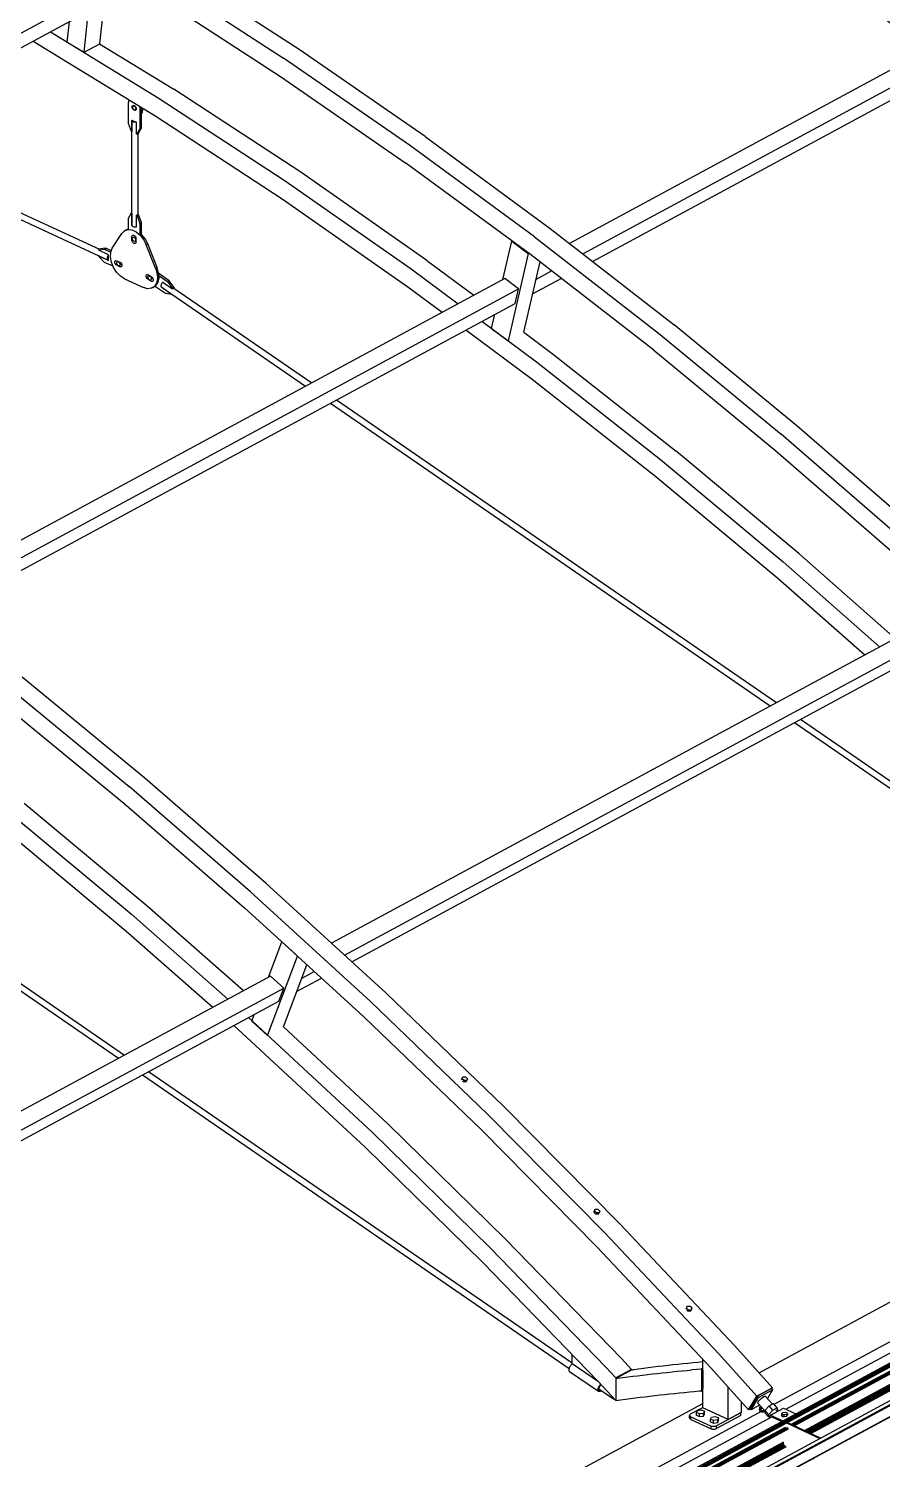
# Model space of a CAD drawing. Header units: millimetres. Extents: x 374 to 117179, y 600 to 17652.
# Drawn here: x 12787 to 15009, y 9114 to 12841 of the extents above; entities that cross this region are included whole.
import ezdxf

# ---------------------------------------------------------------- set-up
doc = ezdxf.new("R2010")
doc.units = ezdxf.units.MM

# ---------------------------------------------------------------- blocks, each defined once
blk = doc.blocks.new('Part-502061-14012 - 2165')
at = {"color": 7, "linetype": 'Continuous'}
for p, q in [((13120.6, 12978.5), (13450.5, 12764.4)), ((13491.2, 12786.5), (13161.4, 13000.5)), ((13114.5, 12929.9), (13442.8, 12716.8)), ((13819.1, 12559.8), (13491.2, 12786.5)), ((13778.3, 12537.7), (13450.5, 12764.4)), ((13442.8, 12716.8), (13769.2, 12491.1)), ((13819.1, 12559.8), (14144.5, 12320.8)), ((14103.8, 12298.7), (13778.3, 12537.7)), ((14093.1, 12253.2), (13769.2, 12491.1)), ((14103.8, 12298.7), (14426.4, 12047.7)), ((14144.5, 12320.8), (14467.1, 12069.7)), ((14414.2, 12003.3), (14093.1, 12253.2)), ((14426.4, 12047.7), (14745.7, 11784.9)), ((14786.5, 11806.9), (14467.1, 12069.7)), ((14414.2, 12003.3), (14732.1, 11741.8)), ((15061.5, 11510.7), (14745.7, 11784.9)), ((15102.2, 11532.8), (14786.5, 11806.9)), ((14732.1, 11741.8), (15046.5, 11468.9))]:
    blk.add_line(p, q, dxfattribs=at)
blk = doc.blocks.new('Bolt-502061-13999 - 2165')
at = {"color": 7, "linetype": 'Continuous'}
for p, q in [((14690.9, 9249.3), (14689.1, 9246.4)), ((14689.1, 9246.4), (14690.7, 9240.3)), ((14692.5, 9243.2), (14690.7, 9240.3)), ((14692.5, 9243.2), (14690.9, 9249.3)), ((14699.2, 9239.9), (14692.5, 9243.2)), ((14695.4, 9247.9), (14694.8, 9250.3)), ((14696, 9248.9), (14695.4, 9247.9)), ((14695.4, 9247.9), (14698, 9246.6)), ((14690.7, 9240.3), (14697.4, 9237)), ((14699.2, 9239.9), (14697.4, 9237)), ((14697.4, 9237), (14702.5, 9239.8)), ((14702.4, 9241.7), (14699.2, 9239.9)), ((14702.5, 9239.8), (14703.2, 9240.9))]:
    blk.add_line(p, q, dxfattribs=at)
blk = doc.blocks.new('Part-502061-14041 - 2165')
at = {"color": 7, "linetype": 'Continuous'}
for p, q in [((12902.6, 12944.9), (12914.2, 13051.4)), ((12914.2, 13051.5), (12914.2, 13051.4)), ((12914.2, 13051.4), (12957.9, 13025)), ((12931.4, 12779.5), (12957.9, 13025)), ((12972.1, 12801.5), (12993.9, 13003.1)), ((12887.6, 12805.9), (12893.4, 12859.6)), ((12887.6, 12805.9), (12931.4, 12779.5)), ((12931.4, 12779.5), (12972.1, 12801.5))]:
    blk.add_line(p, q, dxfattribs=at)
blk = doc.blocks.new('Bolt-502061-13989 - 2165')
at = {"color": 7, "linetype": 'Continuous'}
for p, q in [((14498.4, 9505.4), (14500, 9508.5)), ((14500, 9508.5), (14501.9, 9513.5)), ((14505, 9503.4), (14500, 9508.5)), ((14500.4, 9510.4), (14501.9, 9513.5)), ((14501.9, 9513.5), (14508.8, 9513.3)), ((14508.8, 9513.3), (14513.8, 9508.2)), ((14513.8, 9508.2), (14511.8, 9503.2)), ((14503.3, 9500.2), (14500.9, 9502.8)), ((14503.3, 9500.2), (14505, 9503.4)), ((14510.2, 9500.1), (14503.3, 9500.2)), ((14511.8, 9503.2), (14505, 9503.4)), ((14510.2, 9500.1), (14511.8, 9503.2))]:
    blk.add_line(p, q, dxfattribs=at)
blk = doc.blocks.new('Part-502061-13775 - 2165')
at = {"color": 7, "linetype": 'Continuous'}
for p, q in [((18130.3, 11042.8), (11434, 7420.8)), ((18130.7, 11042.9), (11434.3, 7420.9)), ((18137.6, 11042.9), (11441.2, 7420.9)), ((18138, 11043.1), (11441.6, 7421)), ((18138.3, 11043.1), (11442, 7421)), ((18138.8, 11043), (11442.4, 7421)), ((18139.2, 11042.8), (11442.8, 7420.8)), ((18139.6, 11042.6), (11443.2, 7420.5)), ((18140, 11042.2), (11443.6, 7420.2)), ((18140.4, 11041.8), (11444, 7419.8)), ((11444.2, 7415.7), (18140.6, 11037.7)), ((18140.7, 11041.3), (11444.3, 7419.3)), ((18140.9, 11038), (11444.5, 7415.9)), ((18141, 11040.8), (11444.6, 7418.8)), ((18141.1, 11038.3), (11444.7, 7416.3)), ((18141.1, 11040.3), (11444.8, 7418.2)), ((18141.3, 11039.7), (11444.9, 7417.7)), ((18141.3, 11039.2), (11444.9, 7417.2)), ((18141.2, 11038.7), (11444.9, 7416.7)), ((18231.3, 10999.4), (11534.9, 7377.3)), ((18231.7, 10999.2), (11535.3, 7377.2)), ((18237.6, 10992.4), (11541.2, 7370.4)), ((18237.9, 10991.8), (11541.5, 7369.8)), ((18237.9, 10990.1), (11541.5, 7368)), ((18238.1, 10991.2), (11541.7, 7369.1)), ((18238.1, 10990.6), (11541.7, 7368.5)), ((18209.4, 10945.3), (11513, 7323.3)), ((18210.3, 10946.4), (11513.9, 7324.3)), ((14762.2, 9210.2), (16450.1, 10123.2)), ((14771.9, 9205.8), (16454.6, 10115.9)), ((14772.5, 9205.5), (16455, 10115.5)), ((14773.1, 9205.2), (16455.5, 10115.2)), ((14775.2, 9204.2), (16457.6, 10114.2)), ((14775.4, 9204.1), (16459.3, 10115)), ((14775.5, 9204.1), (16459.7, 10115.1)), ((14775.7, 9204), (16460.1, 10115.1)), ((14776.2, 9203.8), (16460.6, 10114.9)), ((14776.9, 9203.4), (16461.2, 10114.4)), ((14777.7, 9203), (16461.6, 10113.8)), ((14778.6, 9202.7), (16461.9, 10113.1)), ((14779.3, 9202.3), (16461.9, 10112.5)), ((14779.8, 9202.1), (16461.8, 10111.9)), ((14780, 9202), (16461.5, 10111.5)), ((14807, 9189.5), (16449.7, 10078)), ((14808.8, 9188.7), (16449.8, 10076.3)), ((14810.9, 9187.7), (16450.3, 10074.5)), ((14813, 9186.7), (16450.9, 10072.7)), ((14815.2, 9185.7), (16451.9, 10070.9)), ((14817.4, 9184.7), (16453, 10069.3)), ((14819.5, 9183.7), (16454.2, 10068)), ((14821.4, 9182.9), (16455.6, 10066.8)), ((14823, 9182.1), (16457, 10066)), ((14831.7, 9118.1), (16526.2, 10034.7)), ((13065.2, 8292.3), (14753.1, 9205.3)), ((13074.9, 8287.9), (14757.6, 9198)), ((13075.5, 8287.6), (14758, 9197.6)), ((13076.1, 8287.3), (14758.5, 9197.3)), ((13078.2, 8286.3), (14760.6, 9196.3)), ((13078.4, 8286.2), (14762.3, 9197.1)), ((13078.5, 8286.2), (14762.7, 9197.2)), ((13078.7, 8286.1), (14763.1, 9197.2)), ((13079.2, 8285.9), (14763.6, 9197)), ((13079.9, 8285.5), (14764.2, 9196.5)), ((13080.7, 8285.1), (14764.6, 9195.9)), ((13081.6, 8284.8), (14764.9, 9195.2)), ((13082.3, 8284.4), (14764.9, 9194.6)), ((13082.8, 8284.2), (14764.8, 9194)), ((13083, 8284.1), (14764.5, 9193.6)), ((13110, 8271.6), (14752.7, 9160.1)), ((13111.8, 8270.8), (14752.8, 9158.4)), ((13113.9, 8269.8), (14753.3, 9156.6)), ((13116, 8268.8), (14753.9, 9154.8)), ((13118.2, 8267.8), (14754.9, 9153)), ((13120.4, 8266.8), (14756, 9151.4)), ((13122.5, 8265.8), (14757.2, 9150)), ((13124.4, 8265), (14758.6, 9148.9)), ((13126, 8264.2), (14760, 9148.1)), ((13134.7, 8200.2), (14829.2, 9116.8))]:
    blk.add_line(p, q, dxfattribs=at)
blk = doc.blocks.new('Part-502061-13774 - 2165')
at = {"color": 7, "linetype": 'Continuous'}
for p, q in [((14688.5, 9339.7), (16238.7, 10178.2)), ((14727.9, 9257.9), (16393.9, 10159)), ((12991.5, 8421.8), (14541.7, 9260.3)), ((13030.9, 8340), (14696.9, 9241.1))]:
    blk.add_line(p, q, dxfattribs=at)
blk = doc.blocks.new('Part-502061-13937 - 2165')
at = {"color": 7, "linetype": 'Continuous'}
for p, q in [((11434.9, 11255.5), (11434.6, 11254.2)), ((11435.4, 11256.8), (11434.9, 11255.5)), ((11436.1, 11258.2), (11435.4, 11256.8)), ((11437, 11259.5), (11436.1, 11258.2)), ((11437.9, 11260.7), (11437, 11259.5)), ((11439, 11261.8), (11437.9, 11260.7)), ((11439.6, 11262.4), (11439, 11261.8)), ((11434.6, 11254.2), (11434.5, 11253)), ((11434.5, 11253), (11434.6, 11252)), ((11434.6, 11252), (11434.9, 11251.2)), ((11434.9, 11251.2), (11435.4, 11250.6)), ((11435.4, 11250.6), (11811.1, 10991.9)), ((11468.2, 11247.4), (11826.9, 11000.5)), ((11875.7, 10947.5), (13020.8, 10159.1)), ((11891.5, 10956), (13036.6, 10167.6)), ((13083.7, 10115.8), (14194.1, 9351.4)), ((13099.5, 10124.4), (14201.8, 9365.5)), ((14271.4, 9298.1), (14310, 9271.6)), ((14309.1, 9274), (14309.2, 9274.9)), ((14309.2, 9273), (14309.1, 9274)), ((14309.5, 9272.2), (14309.2, 9273)), ((14310, 9271.6), (14309.5, 9272.2)), ((14310.7, 9271.2), (14310, 9271.6)), ((14311.5, 9271.2), (14310.7, 9271.2)), ((14312.4, 9271.3), (14311.5, 9271.2))]:
    blk.add_line(p, q, dxfattribs=at)
blk = doc.blocks.new('Part-502061-13941 - 2165')
at = {"color": 7, "linetype": 'Continuous'}
for p, q in [((14703.2, 9241.5), (14714.5, 9253.4)), ((14714.5, 9253.4), (14726.2, 9259.8)), ((14724.1, 9242.6), (14714.5, 9253.4)), ((14724.1, 9242.6), (14735.8, 9249)), ((14735.8, 9249), (14726.2, 9259.8)), ((14736.3, 9243.4), (14734.3, 9241.2)), ((14735.8, 9249), (14736.3, 9243.4)), ((14703.2, 9241.5), (14703.6, 9235.8)), ((14703.2, 9241.5), (14712.8, 9230.6)), ((14703.6, 9235.8), (14713.2, 9225)), ((14712.8, 9230.6), (14724.1, 9242.6)), ((14713.2, 9225), (14712.8, 9230.6)), ((14717.7, 9227.4), (14713.2, 9225))]:
    blk.add_line(p, q, dxfattribs=at)
blk = doc.blocks.new('Part-502061-13805 - 2165')
at = {"color": 7, "linetype": 'Continuous'}
for p, q in [((14758, 9245.1), (16418.5, 10143.2)), ((13061, 8327.2), (14721.5, 9225.3))]:
    blk.add_line(p, q, dxfattribs=at)
blk = doc.blocks.new('Part-502061-13943 - 2165')
at = {"color": 7, "linetype": 'Continuous'}
for p, q in [((14425.8, 9355.9), (14413, 9354.4)), ((14438.7, 9357.4), (14425.8, 9355.9)), ((14451.5, 9358.9), (14438.7, 9357.4)), ((14464.4, 9360.3), (14451.5, 9358.9)), ((14477.2, 9361.7), (14464.4, 9360.3)), ((14490.1, 9363.1), (14477.2, 9361.7)), ((14503, 9364.4), (14490.1, 9363.1)), ((14515.9, 9365.7), (14503, 9364.4)), ((14528.8, 9367), (14515.9, 9365.7)), ((14541.7, 9368.3), (14528.8, 9367)), ((14315.6, 9325.2), (14315.5, 9304)), ((14315.6, 9325.2), (14356.3, 9347.2)), ((14315.6, 9325.2), (14321.1, 9325.9)), ((14321.1, 9325.9), (14333.9, 9327.6)), ((14333.9, 9327.6), (14346.7, 9329.2)), ((14346.7, 9329.2), (14359.5, 9330.8)), ((14356.3, 9347.2), (14361.8, 9348)), ((14359.5, 9330.8), (14372.3, 9332.3)), ((14374.6, 9349.6), (14361.8, 9348)), ((14372.3, 9332.3), (14385.1, 9333.9)), ((14387.4, 9351.2), (14374.6, 9349.6)), ((14385.1, 9333.9), (14397.9, 9335.4)), ((14400.2, 9352.8), (14387.4, 9351.2)), ((14397.9, 9335.4), (14410.8, 9336.8)), ((14413, 9354.4), (14400.2, 9352.8)), ((14410.8, 9336.8), (14423.6, 9338.3)), ((14423.6, 9338.3), (14436.5, 9339.7)), ((14436.5, 9339.7), (14449.4, 9341)), ((14449.4, 9341), (14462.3, 9342.4)), ((14462.3, 9342.4), (14475.2, 9343.7)), ((14475.2, 9343.7), (14488.1, 9345)), ((14488.1, 9345), (14501, 9346.2)), ((14501, 9346.2), (14513.9, 9347.5)), ((14526.9, 9348.7), (14513.9, 9347.5)), ((14538.3, 9349.7), (14526.9, 9348.7)), ((14541.7, 9351.5), (14538.3, 9349.7)), ((14538.3, 9349.7), (14538.3, 9292.3)), ((14541.7, 9346.7), (14541.7, 9298.9)), ((14315.5, 9304), (14315.4, 9267)), ((14430.1, 9281.2), (14417.3, 9279.7)), ((14442.9, 9282.6), (14430.1, 9281.2)), ((14455.7, 9284), (14442.9, 9282.6)), ((14468.5, 9285.4), (14455.7, 9284)), ((14481.3, 9286.7), (14468.5, 9285.4)), ((14494.2, 9288), (14481.3, 9286.7)), ((14507, 9289.3), (14494.2, 9288)), ((14519.8, 9290.6), (14507, 9289.3)), ((14532.7, 9291.8), (14519.8, 9290.6)), ((14538.3, 9292.3), (14532.7, 9291.8)), ((14538.3, 9292.3), (14541.7, 9294.1)), ((14328.1, 9268.7), (14315.4, 9267)), ((14340.9, 9270.4), (14328.1, 9268.7)), ((14353.6, 9272), (14340.9, 9270.4)), ((14366.3, 9273.6), (14353.6, 9272)), ((14379, 9275.2), (14366.3, 9273.6)), ((14391.8, 9276.7), (14379, 9275.2)), ((14404.5, 9278.2), (14391.8, 9276.7)), ((14417.3, 9279.7), (14404.5, 9278.2))]:
    blk.add_line(p, q, dxfattribs=at)
blk = doc.blocks.new('Part-502061-13939 - 2165')
at = {"color": 7, "linetype": 'Continuous'}
for p, q in [((13089.5, 10889), (12770.1, 11151.8)), ((12729.4, 11129.8), (13048.7, 10867)), ((12717.2, 11085.4), (13035.1, 10823.9)), ((13405.2, 10614.8), (13089.5, 10889)), ((13364.5, 10592.8), (13048.7, 10867)), ((13035.1, 10823.9), (13349.4, 10551)), ((13676.3, 10307.6), (13364.5, 10592.8)), ((13405.2, 10614.8), (13717, 10329.6)), ((13349.4, 10551), (13483.3, 10428.5)), ((13487.1, 10425), (13659.8, 10267)), ((13717, 10329.6), (14024.5, 10033.6)), ((13676.3, 10307.6), (13983.7, 10011.6)), ((13659.8, 10267), (13965.8, 9972.4)), ((14327.2, 9727.2), (14024.5, 10033.6)), ((14286.4, 9705.2), (13983.7, 10011.6)), ((14267.1, 9667.4), (13965.8, 9972.4)), ((14624.7, 9410.9), (14327.2, 9727.2)), ((14584, 9388.9), (14286.4, 9705.2)), ((14563.3, 9352.5), (14267.1, 9667.4)), ((14723.3, 9300.9), (14624.7, 9410.9)), ((14682.5, 9278.9), (14584, 9388.9)), ((14660.9, 9243.6), (14563.3, 9352.5)), ((14723.3, 9300.9), (14682.5, 9278.9)), ((14721.4, 9297.9), (14723.3, 9300.9)), ((14660.9, 9243.6), (14682.5, 9278.9)), ((14665.5, 9246.1), (14660.9, 9243.6))]:
    blk.add_line(p, q, dxfattribs=at)
blk = doc.blocks.new('Part-502061-14231 - 2165')
at = {"color": 7, "linetype": 'Continuous'}
for p, q in [((14026.6, 12190.3), (12498.1, 11363.5)), ((14062.3, 12163.5), (14026.6, 12190.3)), ((12533, 11336.3), (14062.3, 12163.5)), ((14053.5, 12125.5), (14062.3, 12163.5)), ((12558.2, 11316.7), (14053.5, 12125.5)), ((12402, 11232.2), (12476.7, 11272.6)), ((12410.8, 11270.2), (12451.5, 11292.2))]:
    blk.add_line(p, q, dxfattribs=at)
blk = doc.blocks.new('Part-502061-14225 - 2165')
at = {"color": 7, "linetype": 'Continuous'}
for p, q in [((13416.9, 10373.3), (11878.5, 9541.2)), ((13451.2, 10342.1), (13416.9, 10373.3)), ((11912.7, 9509.9), (13451.2, 10342.1)), ((13438.2, 10307.6), (13451.2, 10342.1)), ((11931.5, 9492.7), (13438.2, 10307.6)), ((11800.8, 9449.4), (11833.7, 9467.2)), ((11787.8, 9414.9), (11852.6, 9450))]:
    blk.add_line(p, q, dxfattribs=at)
blk = doc.blocks.new('Part-502061-13940 - 2165')
at = {"color": 7, "linetype": 'Continuous'}
for p, q in [((14718.5, 9229.3), (14752.4, 9247.7)), ((14752.4, 9247.7), (14784.2, 9232.9)), ((14715.6, 9222.1), (14718.5, 9229.3)), ((14718.5, 9229.3), (14750.3, 9214.6)), ((14719.2, 9224.1), (14720, 9226)), ((14720, 9226), (14747.7, 9213.2))]:
    blk.add_line(p, q, dxfattribs=at)
blk = doc.blocks.new('Part-502061-13942 - 2165')
at = {"color": 7, "linetype": 'Continuous'}
for p, q in [((14760.1, 9209.2), (14847.1, 9168.9)), ((14762.1, 9210.3), (14849.1, 9170)), ((14859, 9163.4), (14861, 9164.5)), ((14828.3, 9114.8), (14826.8, 9115.5)), ((14828.3, 9114.8), (14829.7, 9117.2)), ((14830.3, 9115.9), (14828.3, 9114.8)), ((14830.3, 9115.9), (14831.8, 9118.3))]:
    blk.add_line(p, q, dxfattribs=at)
blk = doc.blocks.new('Part-502061-13966 - 2165')
at = {"color": 7, "linetype": 'Continuous'}
for p, q in [((14541.7, 9248.8), (14541.7, 9375.5)), ((14607.8, 9218.2), (14607.8, 9302.9)), ((14607.8, 9218.2), (14541.7, 9248.8)), ((14641.7, 9265), (14641.7, 9236.6)), ((14641.7, 9236.6), (14607.8, 9218.2))]:
    blk.add_line(p, q, dxfattribs=at)
blk = doc.blocks.new('Part-502061-13967 - 2165')
at = {"color": 7, "linetype": 'Continuous'}
for p, q in [((13095.2, 10556.3), (12775.8, 10822.9)), ((12735, 10800.8), (13054.5, 10534.3)), ((12722.5, 10756.8), (13040.4, 10491.5)), ((13346.1, 10335), (13095.2, 10556.3)), ((13054.5, 10534.3), (13305.4, 10313)), ((13040.4, 10491.5), (13266.6, 10292)), ((13359.7, 10265.1), (13370, 10256)), ((13370, 10256), (13681.4, 9966.4)), ((13320.9, 10244.2), (13354.5, 10214.5)), ((13664.4, 9926.3), (13354.5, 10214.5)), ((13450.2, 10241.3), (13722.1, 9988.4)), ((13722.1, 9988.4), (14028.8, 9687.8)), ((13681.4, 9966.4), (13988.1, 9665.8)), ((13969.7, 9627.1), (13664.4, 9926.3)), ((14289.8, 9354.7), (13988.1, 9665.8)), ((14330.5, 9376.7), (14028.8, 9687.8)), ((14269.9, 9317.5), (13969.7, 9627.1)), ((14315.6, 9326.6), (14289.8, 9354.7)), ((14356.3, 9348.7), (14330.5, 9376.7)), ((14315.5, 9268), (14269.9, 9317.5)), ((14315.6, 9326.6), (14315.5, 9268)), ((14356.3, 9348.7), (14315.6, 9326.6)), ((14356.3, 9347.2), (14356.3, 9348.7))]:
    blk.add_line(p, q, dxfattribs=at)
blk = doc.blocks.new('Part-502061-13969 - 2165')
at = {"color": 7, "linetype": 'Continuous'}
for p, q in [((14720.6, 9298.8), (14684, 9279)), ((14687.2, 9275.4), (14723.8, 9295.2)), ((14723.8, 9295.2), (14710.3, 9273.2)), ((14720.6, 9298.8), (14723.8, 9295.2)), ((14684, 9279), (14664.5, 9247.2)), ((14664.5, 9247.2), (14667.7, 9243.6)), ((14667.7, 9243.6), (14687.2, 9275.4)), ((14690, 9255.7), (14667.7, 9243.6)), ((14684, 9279), (14687.2, 9275.4))]:
    blk.add_line(p, q, dxfattribs=at)
blk = doc.blocks.new('Part-502061-13970 - 2165')
at = {"color": 7, "linetype": 'Continuous'}
for p, q in [((14703.2, 9240.8), (14685.9, 9260.3)), ((14723.5, 9258.4), (14705.6, 9278.5))]:
    blk.add_line(p, q, dxfattribs=at)
blk = doc.blocks.new('Part-502061-13971 - 2165')
at = {"color": 7, "linetype": 'Continuous'}
for p, q in [((14736.3, 9239), (14732.1, 9243.7)), ((14718.4, 9229.1), (14717.1, 9230.5))]:
    blk.add_line(p, q, dxfattribs=at)
blk = doc.blocks.new('Part-502061-13972 - 2165')
at = {"color": 7, "linetype": 'Continuous'}
for p, q in [((14690.9, 9249.3), (14692.8, 9252.5)), ((14692.5, 9243.2), (14690.9, 9249.3)), ((14692.5, 9243.2), (14695.4, 9247.9)), ((14699.2, 9239.9), (14692.5, 9243.2)), ((14695.4, 9247.9), (14694.8, 9250.3)), ((14695.4, 9247.9), (14698, 9246.6)), ((14699.2, 9239.9), (14701.2, 9243.1)), ((14702.4, 9241.7), (14699.2, 9239.9))]:
    blk.add_line(p, q, dxfattribs=at)
blk = doc.blocks.new('Part-502061-13974 - 2165')
at = {"color": 7, "linetype": 'Continuous'}
for p, q in [((14195.3, 9354.7), (14194.5, 9352.8)), ((14196.3, 9356.5), (14195.3, 9354.7)), ((14197.5, 9358.3), (14196.3, 9356.5)), ((14198.8, 9359.9), (14197.5, 9358.3)), ((14200.1, 9361.5), (14198.8, 9359.9)), ((14201.6, 9362.8), (14200.1, 9361.5)), ((14202, 9363.2), (14201.6, 9362.8)), ((14193.5, 9349.3), (14193.4, 9347.7)), ((14193.4, 9347.7), (14193.4, 9346.3)), ((14193.4, 9346.3), (14193.7, 9345)), ((14193.9, 9351), (14193.5, 9349.3)), ((14193.7, 9345), (14194.2, 9344)), ((14194.5, 9352.8), (14193.9, 9351)), ((14194.2, 9344), (14194.9, 9343.2)), ((14194.9, 9343.2), (14270.7, 9291.7)), ((14269.2, 9296.2), (14269.3, 9297.8)), ((14269.2, 9294.7), (14269.2, 9296.2)), ((14269.5, 9293.5), (14269.2, 9294.7)), ((14269.3, 9297.8), (14269.7, 9299.5)), ((14270, 9292.5), (14269.5, 9293.5)), ((14269.7, 9299.5), (14270.3, 9301.3)), ((14270.7, 9291.7), (14270, 9292.5)), ((14270.3, 9301.3), (14271.1, 9303.1)), ((14271.6, 9291.2), (14270.7, 9291.7)), ((14271.1, 9303.1), (14272.1, 9304.9)), ((14271.5, 9298.9), (14271.4, 9297.7)), ((14271.4, 9297.7), (14271.4, 9296.6)), ((14271.4, 9296.6), (14271.6, 9295.7)), ((14271.8, 9300.2), (14271.5, 9298.9)), ((14271.6, 9295.7), (14272, 9294.9)), ((14272.7, 9291), (14271.6, 9291.2)), ((14272.3, 9301.6), (14271.8, 9300.2)), ((14272, 9294.9), (14272.6, 9294.3)), ((14272.1, 9304.9), (14273.3, 9306.7)), ((14272.9, 9303), (14272.3, 9301.6)), ((14272.6, 9294.3), (14273.3, 9293.9)), ((14273.9, 9291.1), (14272.7, 9291)), ((14273.6, 9304.4), (14272.9, 9303)), ((14273.3, 9306.7), (14274.5, 9308.4)), ((14273.3, 9293.9), (14274.1, 9293.8)), ((14274.5, 9305.8), (14273.6, 9304.4)), ((14275.2, 9291.4), (14273.9, 9291.1)), ((14274.1, 9293.8), (14275, 9293.8)), ((14274.5, 9308.4), (14275.9, 9309.9)), ((14275.5, 9307), (14274.5, 9305.8)), ((14275, 9293.8), (14276, 9294.1)), ((14276.7, 9292.1), (14275.2, 9291.4)), ((14276.5, 9308.2), (14275.5, 9307)), ((14275.9, 9309.9), (14276.4, 9310.4)), ((14276, 9294.1), (14276.8, 9294.5)), ((14277.5, 9309.2), (14276.5, 9308.2)), ((14278.1, 9293), (14276.7, 9292.1)), ((14278.5, 9293.3), (14278.1, 9293))]:
    blk.add_line(p, q, dxfattribs=at)
blk = doc.blocks.new('Part-502061-13975 - 2165')
at = {"color": 7, "linetype": 'Continuous'}
for p, q in [((14201.8, 9363.4), (14201.8, 9387.7)), ((14270.9, 9316.3), (14201.8, 9363.4))]:
    blk.add_line(p, q, dxfattribs=at)
blk = doc.blocks.new('Part-502061-13980 - 2165')
at = {"color": 7, "linetype": 'Continuous'}
for p, q in [((13411.1, 10370.2), (13445.9, 10462.5)), ((13446.1, 10462.5), (13445.9, 10462.5)), ((13445.9, 10462.5), (13487.1, 10425)), ((13409.1, 10218.3), (13487.1, 10425)), ((13450.2, 10241.3), (13511.2, 10402.9)), ((13367.9, 10255.7), (13374.5, 10273.2)), ((13367.9, 10255.7), (13409.1, 10218.3))]:
    blk.add_line(p, q, dxfattribs=at)
blk = doc.blocks.new('Bolt-502061-13987 - 2165')
at = {"color": 7, "linetype": 'Continuous'}
for p, q in [((13914, 10102.7), (13915.4, 10106)), ((13915.4, 10106), (13917.2, 10110.8)), ((13920.5, 10101.2), (13915.4, 10106)), ((13915.9, 10107.5), (13917.2, 10110.8)), ((13919.1, 10097.9), (13916.5, 10100.3)), ((13917.2, 10110.8), (13924.2, 10110.8)), ((13919.1, 10097.9), (13920.5, 10101.2)), ((13927.4, 10101.2), (13920.5, 10101.2)), ((13924.2, 10110.8), (13929.3, 10106)), ((13926.1, 10097.8), (13927.4, 10101.2)), ((13929.3, 10106), (13927.4, 10101.2)), ((13926.1, 10097.8), (13919.1, 10097.9))]:
    blk.add_line(p, q, dxfattribs=at)
blk = doc.blocks.new('Bolt-502061-13988 - 2165')
at = {"color": 7, "linetype": 'Continuous'}
for p, q in [((14260.2, 9761.2), (14262.1, 9766.1)), ((14260.6, 9762.9), (14262.1, 9766.1)), ((14262.1, 9766.1), (14269.1, 9766)), ((14269.1, 9766), (14274.1, 9761)), ((14258.7, 9758), (14260.2, 9761.2)), ((14263.7, 9753), (14258.7, 9758)), ((14265.2, 9756.2), (14260.2, 9761.2)), ((14263.7, 9753), (14265.2, 9756.2)), ((14270.6, 9752.9), (14263.7, 9753)), ((14272.2, 9756.1), (14265.2, 9756.2)), ((14270.6, 9752.9), (14272.2, 9756.1)), ((14274.1, 9761), (14272.2, 9756.1))]:
    blk.add_line(p, q, dxfattribs=at)
blk = doc.blocks.new('Bolt-502061-13990 - 2165')
at = {"color": 7, "linetype": 'Continuous'}
for p, q in [((14747.7, 9227.6), (14748, 9228.4)), ((14748.1, 9226.7), (14747.7, 9227.6)), ((14748, 9228.4), (14748.1, 9228.5)), ((14748.1, 9232.5), (14749.8, 9236.2)), ((14748.1, 9228.2), (14748.1, 9232.5)), ((14753.6, 9230), (14748.1, 9232.5)), ((14748.1, 9228.2), (14753.6, 9225.6)), ((14749.2, 9226), (14748.1, 9226.7)), ((14750.7, 9225.5), (14749.2, 9226)), ((14749.8, 9236.2), (14756.9, 9237.3)), ((14752.4, 9225.4), (14750.7, 9225.5)), ((14754.1, 9225.6), (14752.4, 9225.4)), ((14760.8, 9231.1), (14753.6, 9230)), ((14753.6, 9225.6), (14753.6, 9230)), ((14753.6, 9225.6), (14760.8, 9226.7)), ((14754.6, 9225.8), (14754.1, 9225.6)), ((14756.9, 9237.3), (14762.5, 9234.7)), ((14762.5, 9234.7), (14760.8, 9231.1)), ((14760.8, 9226.7), (14760.8, 9231.1)), ((14760.8, 9226.7), (14762.5, 9230.4)), ((14762.6, 9230.2), (14762.2, 9229.9)), ((14762.5, 9230.4), (14762.5, 9234.7)), ((14762.5, 9231.8), (14762.8, 9231)), ((14762.8, 9231), (14762.6, 9230.2))]:
    blk.add_line(p, q, dxfattribs=at)
blk = doc.blocks.new('Bolt-502061-13998 - 2165')
at = {"color": 7, "linetype": 'Continuous'}
for p, q in [((14685.1, 9260.4), (14685.2, 9262)), ((14686.1, 9259.8), (14685.1, 9260.4)), ((14685.2, 9262), (14686.3, 9264.3)), ((14686.4, 9259.8), (14686.1, 9259.8)), ((14686.1, 9259.8), (14686.4, 9259.8)), ((14686.3, 9264.3), (14688.3, 9267.1)), ((14688.3, 9267.1), (14691, 9270.1)), ((14691, 9270.1), (14694.3, 9273.1)), ((14694.3, 9273.1), (14697.6, 9275.7)), ((14697.6, 9275.7), (14700.8, 9277.7)), ((14700.8, 9277.7), (14703.5, 9278.9)), ((14703.5, 9278.9), (14705.4, 9279.1)), ((14705.4, 9279.1), (14706.4, 9278.4)), ((14706.4, 9278.4), (14706.4, 9277.7)), ((14706.4, 9277.7), (14706.4, 9278.4))]:
    blk.add_line(p, q, dxfattribs=at)
blk = doc.blocks.new('Part-502061-14001 - 2165')
at = {"color": 7, "linetype": 'Continuous'}
for p, q in [((10615.9, 13342.4), (10615.8, 13341)), ((10616.3, 13343.9), (10615.9, 13342.4)), ((10616.8, 13345.4), (10616.3, 13343.9)), ((10617.4, 13346.8), (10616.8, 13345.4)), ((10618.3, 13348.1), (10617.4, 13346.8)), ((10619.2, 13349.2), (10618.3, 13348.1)), ((10619.9, 13349.9), (10619.2, 13349.2)), ((10615.8, 13341), (10615.9, 13339.7)), ((10615.9, 13339.7), (10616.3, 13338.6)), ((10616.3, 13338.6), (10616.8, 13337.7)), ((10616.8, 13337.7), (10617.4, 13337)), ((10617.4, 13337), (10618.3, 13336.6)), ((10618.3, 13336.6), (10865.1, 13222.5)), ((10648.4, 13340.2), (10882.6, 13232)), ((10962.5, 13195), (12258.1, 12596.2)), ((10945, 13185.6), (12240.6, 12586.8)), ((12320.7, 12549.7), (12994.4, 12238.4)), ((12338.2, 12559.2), (12971.9, 12266.3)), ((12992, 12242.8), (12992.1, 12244.2)), ((12992.1, 12241.5), (12992, 12242.8)), ((12992.1, 12244.2), (12992.4, 12245.7)), ((12992.4, 12240.4), (12992.1, 12241.5)), ((12992.4, 12245.7), (12992.9, 12247.2)), ((12992.9, 12239.5), (12992.4, 12240.4)), ((12992.9, 12247.2), (12993.6, 12248.6)), ((12993.6, 12238.8), (12992.9, 12239.5)), ((12993.6, 12248.6), (12994.4, 12249.9)), ((12994.4, 12238.4), (12993.6, 12238.8)), ((12994.4, 12249.9), (12995.4, 12251)), ((12995.4, 12238.2), (12994.4, 12238.4)), ((12995.4, 12251), (12995.4, 12251.1)), ((12995.4, 12238.2), (12995.4, 12238.2))]:
    blk.add_line(p, q, dxfattribs=at)
blk = doc.blocks.new('Part-502061-14010 - 2165')
at = {"color": 7, "linetype": 'Continuous'}
for p, q in [((13131.6, 12172.1), (13131.5, 12170.9)), ((13131.5, 12170.9), (13131.6, 12169.9)), ((13131.9, 12173.4), (13131.6, 12172.1)), ((13131.6, 12169.9), (13131.9, 12169.1)), ((13132.4, 12174.7), (13131.9, 12173.4)), ((13131.9, 12169.1), (13132.4, 12168.5)), ((13133.1, 12176.1), (13132.4, 12174.7)), ((13132.4, 12168.5), (13508.1, 11909.8)), ((13134, 12177.4), (13133.1, 12176.1)), ((13134.9, 12178.6), (13134, 12177.4)), ((13136, 12179.7), (13134.9, 12178.6)), ((13136.6, 12180.3), (13136, 12179.7)), ((13165.2, 12165.3), (13523.9, 11918.4)), ((13572.7, 11865.4), (14717.8, 11077)), ((13588.5, 11873.9), (14733.6, 11085.5)), ((14780.7, 11033.8), (15891.1, 10269.3)), ((14796.5, 11042.3), (15898.8, 10283.4)), ((15968.4, 10216), (16007, 10189.5)), ((16006.1, 10191.9), (16006.2, 10192.8)), ((16006.2, 10190.9), (16006.1, 10191.9)), ((16006.5, 10190.1), (16006.2, 10190.9)), ((16007, 10189.5), (16006.5, 10190.1)), ((16007.7, 10189.1), (16007, 10189.5)), ((16008.5, 10189.1), (16007.7, 10189.1)), ((16009.4, 10189.2), (16008.5, 10189.1))]:
    blk.add_line(p, q, dxfattribs=at)
blk = doc.blocks.new('Part-502061-14011 - 2165')
at = {"color": 7, "linetype": 'Continuous'}
for p, q in [((13055.8, 12601), (13055.9, 12601.8)), ((13056.1, 12600.2), (13055.8, 12601)), ((13056.1, 12328.4), (13055.8, 12601)), ((13055.9, 12601.8), (13056.3, 12602.5)), ((13056.6, 12599.5), (13056.1, 12600.2)), ((13056.3, 12602.5), (13056.4, 12602.6)), ((13057.4, 12598.8), (13056.6, 12599.5)), ((13058.4, 12598.2), (13057.4, 12598.8)), ((13059.7, 12597.8), (13058.4, 12598.2)), ((13061.1, 12597.4), (13059.7, 12597.8)), ((13062.6, 12597.2), (13061.1, 12597.4)), ((13064.1, 12597.2), (13062.6, 12597.2)), ((13065.7, 12597.3), (13064.1, 12597.2)), ((13067.2, 12597.5), (13065.7, 12597.3)), ((13067.2, 12597.6), (13067.2, 12597.5)), ((13072, 12356.9), (13071.9, 12567.8)), ((13056.1, 12328.4), (13056.3, 12327.6)), ((13056.3, 12327.6), (13056.8, 12326.9)), ((13056.8, 12326.9), (13057.6, 12326.2)), ((13057.6, 12326.2), (13058.6, 12325.6)), ((13058.6, 12325.6), (13059.9, 12325.1)), ((13059.9, 12325.1), (13061.3, 12324.8)), ((13061.3, 12324.8), (13062.8, 12324.6)), ((13062.8, 12324.6), (13064.4, 12324.5)), ((13064.4, 12324.5), (13065.9, 12324.7)), ((13065.9, 12324.7), (13067.4, 12324.9)), ((13067.4, 12324.9), (13068.3, 12325.2))]:
    blk.add_line(p, q, dxfattribs=at)
blk = doc.blocks.new('Part-502061-14017 - 2165')
at = {"color": 7, "linetype": 'Continuous'}
for p, q in [((13004.9, 12269), (13029.4, 12307.8)), ((13029.4, 12307.8), (13036.3, 12314.7)), ((13036.3, 12314.7), (13045.3, 12317.8)), ((13036.3, 12314.7), (13040.3, 12316.9)), ((13040.3, 12316.9), (13047.3, 12319.3)), ((13045.3, 12317.8), (13055.8, 12316.8)), ((13055.8, 12316.8), (13066.7, 12311.7)), ((13066.7, 12311.7), (13077.2, 12303.1)), ((13077.2, 12303.1), (13086.2, 12291.7)), ((13081.2, 12305.3), (13080, 12306.3)), ((13090.3, 12293.9), (13081.2, 12305.3)), ((13000.9, 12258.9), (13004.9, 12269)), ((13086.2, 12291.7), (13093, 12278.4)), ((13097.1, 12280.6), (13090.3, 12293.9)), ((13097.1, 12280.6), (13093, 12278.4)), ((13117.6, 12217), (13093, 12278.4)), ((13121.6, 12219.2), (13097.1, 12280.6)), ((13000.1, 12246.4), (13000.9, 12258.9)), ((13002.5, 12232.7), (13000.1, 12246.4)), ((13008, 12219), (13002.5, 12232.7)), ((13016, 12206.5), (13008, 12219)), ((13025.9, 12196.3), (13016, 12206.5)), ((13036.7, 12189.4), (13025.9, 12196.3)), ((13036.7, 12189.4), (13085.8, 12166.7)), ((13117.6, 12217), (13121.6, 12219.2)), ((13117.6, 12217), (13121.6, 12203.1)), ((13122.4, 12189.9), (13119.9, 12178.4)), ((13125.6, 12205.3), (13121.6, 12219.2)), ((13121.6, 12203.1), (13122.4, 12189.9)), ((13124, 12180.6), (13126.5, 12192.1)), ((13126.5, 12192.1), (13125.6, 12205.3)), ((13096.6, 12163.7), (13085.8, 12166.7)), ((13106.5, 12164.7), (13096.6, 12163.7)), ((13114.5, 12169.8), (13106.5, 12164.7)), ((13106.5, 12164.7), (13110.5, 12166.9)), ((13110.5, 12166.9), (13118.5, 12172)), ((13119.9, 12178.4), (13114.5, 12169.8)), ((13118.5, 12172), (13124, 12180.6))]:
    blk.add_line(p, q, dxfattribs=at)
blk = doc.blocks.new('Part-502061-14018 - 2165')
at = {"color": 7, "linetype": 'Continuous'}
for p, q in [((12969.7, 12265.1), (12973.8, 12267.3)), ((12969.7, 12265.1), (12984.4, 12267)), ((12969.7, 12263.8), (12969.7, 12265.1)), ((12995.4, 12251.9), (12969.7, 12263.8)), ((12988.5, 12269.2), (12973.8, 12267.3)), ((12984.4, 12267), (12988.5, 12269.2)), ((12984.4, 12267), (13001.1, 12259.3)), ((13002.4, 12262.7), (12988.5, 12269.2)), ((12970.4, 12249.5), (12969.7, 12249.1)), ((12969.7, 12249.1), (12995.4, 12237.2)), ((12969.7, 12249.1), (12969.7, 12247.8)), ((12984.4, 12232.4), (12969.7, 12247.8)), ((13006.8, 12222), (12984.4, 12232.4)), ((12995.4, 12237.2), (12995.4, 12251.9))]:
    blk.add_line(p, q, dxfattribs=at)
blk = doc.blocks.new('Part-502061-14040 - 2165')
at = {"color": 7, "linetype": 'Continuous'}
for p, q in [((12843.9, 12832.8), (13124.3, 12661.3)), ((12798.5, 12808.2), (13118, 12612.8)), ((12972, 12801.4), (13165, 12683.4)), ((13495.6, 12466.9), (13165, 12683.4)), ((13124.3, 12661.3), (13454.9, 12444.9)), ((13118, 12612.8), (13447, 12397.4)), ((13824.1, 12237.4), (13495.6, 12466.9)), ((13454.9, 12444.9), (13783.3, 12215.4)), ((13447, 12397.4), (13773.9, 12169)), ((13824.1, 12237.4), (13946.1, 12146.7)), ((13783.3, 12215.4), (13905.4, 12124.7)), ((13773.9, 12169), (13863.8, 12102.2)), ((13967.2, 12078.8), (14109.2, 11973.3)), ((13925.6, 12056.3), (14098.2, 11928)), ((14075.9, 12050.3), (14149.9, 11995.3)), ((14109.2, 11973.3), (14432, 11718.7)), ((14149.9, 11995.3), (14472.8, 11740.8)), ((14098.2, 11928), (14419.5, 11674.7)), ((14792.2, 11474.2), (14472.8, 11740.8)), ((14432, 11718.7), (14751.5, 11452.2)), ((14419.5, 11674.7), (14737.4, 11409.4)), ((14751.5, 11452.2), (15002.4, 11230.9)), ((15043.1, 11252.9), (14792.2, 11474.2)), ((14737.4, 11409.4), (14963.6, 11209.9))]:
    blk.add_line(p, q, dxfattribs=at)
blk = doc.blocks.new('Part-502061-14046 - 2165')
at = {"color": 7, "linetype": 'Continuous'}
for p, q in [((13079.8, 12625.4), (13079.8, 12636.2)), ((13083.8, 12627.6), (13079.8, 12625.4)), ((13080.6, 12618.2), (13081.9, 12619.8)), ((13081.9, 12619.8), (13083, 12622.1)), ((13083, 12622.1), (13083.6, 12624.7)), ((13083.6, 12624.7), (13083.8, 12627.6)), ((13083.8, 12633.7), (13083.8, 12627.6))]:
    blk.add_line(p, q, dxfattribs=at)
blk = doc.blocks.new('Part-502061-14049 - 2165')
at = {"color": 7, "linetype": 'Continuous'}
for p, q in [((13047.3, 12347.2), (13054.7, 12361.1)), ((13047.3, 12318.1), (13047.3, 12347.2)), ((13054.7, 12361.1), (13056, 12361.9)), ((13055.8, 12360.6), (13054.7, 12361.1)), ((13056, 12360.8), (13055.8, 12360.6)), ((13055.8, 12360.6), (13055.8, 12330.3)), ((13068.3, 12354.9), (13072.3, 12357.1)), ((13068.3, 12324.6), (13068.3, 12354.9)), ((13068.3, 12354.9), (13069.4, 12354.4)), ((13069.4, 12354.4), (13073.4, 12356.6)), ((13069.4, 12354.4), (13076.7, 12333.6)), ((13072.3, 12357.1), (13073.4, 12356.6)), ((13080.8, 12335.8), (13073.4, 12356.6)), ((13055.8, 12330.3), (13056.1, 12330.5)), ((13055.8, 12330.3), (13056.1, 12330.2)), ((13067.5, 12324.9), (13068.3, 12324.6)), ((13076.7, 12333.6), (13080.8, 12335.8)), ((13076.7, 12333.6), (13076.7, 12304.6)), ((13080.8, 12305.7), (13080.8, 12335.8))]:
    blk.add_line(p, q, dxfattribs=at)
blk = doc.blocks.new('Part-502061-14050 - 2165')
at = {"color": 7, "linetype": 'Continuous'}
for p, q in [((13152.6, 12184.4), (13125.8, 12202.9)), ((13126.1, 12197.7), (13148.6, 12182.2)), ((13143, 12150.8), (13115.2, 12169.9)), ((13133.8, 12167.3), (13133.9, 12167.5)), ((13133.8, 12167.3), (13134, 12167.4)), ((13133.8, 12167.3), (13159.1, 12149.9)), ((13136, 12179.8), (13136.2, 12180.6)), ((13136.2, 12180.6), (13161.4, 12163.2)), ((13158.8, 12148.7), (13143, 12150.8)), ((13148.6, 12182.2), (13152.6, 12184.4)), ((13148.6, 12182.2), (13161.6, 12164.4)), ((13165.7, 12166.6), (13152.6, 12184.4)), ((13159.1, 12149.9), (13158.8, 12148.7)), ((13159.1, 12149.9), (13159.3, 12150)), ((13165.5, 12165.5), (13161.4, 12163.2)), ((13161.4, 12163.2), (13161.6, 12164.4)), ((13161.6, 12164.4), (13165.7, 12166.6)), ((13165.7, 12166.6), (13165.5, 12165.5)), ((13158.8, 12148.7), (13160.2, 12149.4))]:
    blk.add_line(p, q, dxfattribs=at)
blk = doc.blocks.new('Part-502061-14051 - 2165')
at = {"color": 7, "linetype": 'Continuous'}
for p, q in [((13047.1, 12645.8), (13047.3, 12648.7)), ((13047.1, 12593.9), (13047.1, 12645.8)), ((13047.3, 12648.7), (13048, 12651.3)), ((13048, 12651.3), (13049.1, 12653.6)), ((13049.1, 12653.6), (13049.8, 12654.5)), ((13075.5, 12638.8), (13075.6, 12638.6)), ((13075.6, 12638.6), (13076.3, 12635.4)), ((13076.3, 12635.4), (13076.5, 12632.2)), ((13076.5, 12632.2), (13080.6, 12634.5)), ((13080.6, 12582.5), (13080.6, 12634.5)), ((13055.6, 12602.9), (13067.2, 12597.6)), ((13055.6, 12602.9), (13055.6, 12572.6)), ((13067.2, 12597.6), (13068, 12597.2)), ((13068, 12566.9), (13068, 12597.2)), ((13076.5, 12632.2), (13076.5, 12580.3)), ((13054.5, 12573.1), (13047.1, 12593.9)), ((13055.6, 12572.6), (13054.5, 12573.1)), ((13055.6, 12572.6), (13055.9, 12572.8)), ((13069.1, 12566.4), (13068, 12566.9)), ((13076.5, 12580.3), (13069.1, 12566.4)), ((13069.1, 12566.4), (13073.2, 12568.6)), ((13073.2, 12568.6), (13080.6, 12582.5)), ((13076.5, 12580.3), (13080.6, 12582.5))]:
    blk.add_line(p, q, dxfattribs=at)
blk = doc.blocks.new('Part-502061-14052 - 2165')
at = {"color": 7, "linetype": 'Continuous'}
for p, q in [((14021.9, 12187.7), (14045, 12287.8)), ((14045.6, 12288.1), (14045, 12287.8)), ((14045, 12287.8), (14087.8, 12255.6)), ((14087.8, 12255.6), (14035.1, 12027.8)), ((14075.9, 12050.3), (14118.3, 12233.6)), ((14089, 12256.2), (14087.8, 12255.6)), ((13992.3, 12060), (14000.9, 12097)), ((13992.3, 12060), (14035.1, 12027.8))]:
    blk.add_line(p, q, dxfattribs=at)
blk = doc.blocks.new('Bolt-502061-14063 - 2165')
at = {"color": 7, "linetype": 'Continuous'}
for p, q in [((13056.1, 12299.5), (13056.5, 12301.6)), ((13056.1, 12290), (13056.1, 12299.5)), ((13056.5, 12301.6), (13057.6, 12303.1)), ((13057.6, 12303.1), (13059.3, 12303.6)), ((13059.3, 12303.6), (13061.2, 12303.2)), ((13061.2, 12303.2), (13063.2, 12301.8)), ((13063.2, 12301.8), (13064.9, 12299.7)), ((13064.9, 12299.7), (13066, 12297.3)), ((13056.5, 12287.5), (13056.1, 12290)), ((13057.6, 12285), (13056.5, 12287.5)), ((13056.8, 12294.4), (13057.4, 12296.7)), ((13057.4, 12291.5), (13056.8, 12294.4)), ((13057.4, 12296.7), (13059, 12297.9)), ((13059, 12288.9), (13057.4, 12291.5)), ((13059.3, 12282.9), (13057.6, 12285)), ((13059, 12297.9), (13061.2, 12297.6)), ((13061.2, 12287.2), (13059, 12288.9)), ((13061.2, 12281.5), (13059.3, 12282.9)), ((13061.2, 12297.6), (13063.4, 12295.9)), ((13063.4, 12286.9), (13061.2, 12287.2)), ((13063.2, 12281.1), (13061.2, 12281.5)), ((13064.9, 12281.6), (13063.2, 12281.1)), ((13063.4, 12295.9), (13065.1, 12293.2)), ((13065.1, 12288), (13063.4, 12286.9)), ((13066, 12283.1), (13064.9, 12281.6)), ((13065.1, 12293.2), (13065.6, 12290.3)), ((13065.6, 12290.3), (13065.1, 12288)), ((13066, 12297.3), (13066.4, 12294.8)), ((13066.4, 12285.2), (13066, 12283.1)), ((13066.4, 12294.8), (13066.4, 12285.2))]:
    blk.add_line(p, q, dxfattribs=at)
blk = doc.blocks.new('Bolt-502061-14064 - 2165')
at = {"color": 7, "linetype": 'Continuous'}
for p, q in [((13011.5, 12233.1), (13011.9, 12235.2)), ((13011.9, 12230.6), (13011.5, 12233.1)), ((13011.9, 12235.2), (13013, 12236.6)), ((13013, 12228.1), (13011.9, 12230.6)), ((13013, 12236.6), (13014.7, 12237.2)), ((13014.7, 12226), (13013, 12228.1)), ((13014.7, 12237.2), (13016.7, 12236.7)), ((13016.7, 12224.6), (13014.7, 12226)), ((13016.3, 12230.8), (13016.9, 12233.2)), ((13016.9, 12228), (13016.3, 12230.8)), ((13016.7, 12236.7), (13024.8, 12233)), ((13024.8, 12220.9), (13016.7, 12224.6)), ((13016.9, 12233.2), (13018.5, 12234.3)), ((13018.5, 12225.3), (13016.9, 12228)), ((13018.5, 12234.3), (13020.7, 12234)), ((13020.7, 12223.6), (13018.5, 12225.3)), ((13020.7, 12234), (13022.9, 12232.3)), ((13022.9, 12232.3), (13024.5, 12229.6)), ((13024.5, 12224.4), (13022.9, 12223.3)), ((13024.5, 12229.6), (13025.1, 12226.8)), ((13025.1, 12226.8), (13024.5, 12224.4)), ((13024.8, 12233), (13026.7, 12231.6)), ((13026.7, 12231.6), (13028.4, 12229.5)), ((13028.4, 12229.5), (13029.5, 12227.1)), ((13029.5, 12227.1), (13029.9, 12224.6)), ((13029.9, 12224.6), (13029.5, 12222.4)), ((13022.9, 12223.3), (13020.7, 12223.6)), ((13026.7, 12220.4), (13024.8, 12220.9)), ((13028.4, 12221), (13026.7, 12220.4)), ((13029.5, 12222.4), (13028.4, 12221))]:
    blk.add_line(p, q, dxfattribs=at)
blk = doc.blocks.new('Bolt-502061-14065 - 2165')
at = {"color": 7, "linetype": 'Continuous'}
for p, q in [((13093.1, 12197.8), (13093.8, 12199.6)), ((13093.1, 12195.4), (13093.1, 12197.8)), ((13093.8, 12192.9), (13093.1, 12195.4)), ((13093.8, 12199.6), (13095.2, 12200.7)), ((13095.3, 12190.6), (13093.8, 12192.9)), ((13095.2, 12200.7), (13097.1, 12200.7)), ((13097.1, 12188.8), (13095.3, 12190.6)), ((13097.1, 12200.7), (13099.1, 12199.8)), ((13105.1, 12183.4), (13097.1, 12188.8)), ((13097.7, 12194.6), (13098.7, 12196.5)), ((13097.9, 12191.8), (13097.7, 12194.6)), ((13099.2, 12189), (13097.9, 12191.8)), ((13098.7, 12196.5), (13100.6, 12197.2)), ((13099.1, 12199.8), (13107, 12194.4)), ((13101.2, 12186.9), (13099.2, 12189)), ((13100.6, 12197.2), (13102.9, 12196.3)), ((13102.9, 12196.3), (13104.9, 12194.2)), ((13104.9, 12194.2), (13106.2, 12191.4)), ((13106.4, 12188.6), (13105.4, 12186.7)), ((13106.2, 12191.4), (13106.4, 12188.6)), ((13107, 12194.4), (13108.9, 12192.6)), ((13108.9, 12192.6), (13110.3, 12190.3)), ((13110.3, 12190.3), (13111.1, 12187.8)), ((13111.1, 12187.8), (13111.1, 12185.4)), ((13103.5, 12186), (13101.2, 12186.9)), ((13105.4, 12186.7), (13103.5, 12186)), ((13107.1, 12182.4), (13105.1, 12183.4)), ((13108.9, 12182.5), (13107.1, 12182.4)), ((13110.3, 12183.5), (13108.9, 12182.5)), ((13111.1, 12185.4), (13110.3, 12183.5))]:
    blk.add_line(p, q, dxfattribs=at)
blk = doc.blocks.new('Bolt-502061-14072 - 2165')
at = {"color": 7, "linetype": 'Continuous'}
for p, q in [((13056.7, 12637.1), (13056.9, 12638.8)), ((13056.9, 12635.1), (13056.7, 12637.1)), ((13056.9, 12638.8), (13057.6, 12640.2)), ((13057.6, 12633.1), (13056.9, 12635.1)), ((13057.4, 12636.7), (13058, 12639.1)), ((13058, 12633.9), (13057.4, 12636.7)), ((13057.6, 12640.2), (13058.8, 12641)), ((13058, 12639.1), (13059.6, 12640.2)), ((13058.8, 12641), (13060.2, 12641.2)), ((13059.6, 12640.2), (13061.8, 12639.9)), ((13060.2, 12641.2), (13061.8, 12640.8)), ((13061.8, 12640.8), (13063.4, 12639.7)), ((13061.8, 12639.9), (13064, 12638.2)), ((13063.4, 12639.7), (13064.8, 12638.2)), ((13064, 12638.2), (13065.6, 12635.5)), ((13064.8, 12638.2), (13066, 12636.4)), ((13065.6, 12635.5), (13066.2, 12632.7)), ((13066, 12636.4), (13066.7, 12634.3)), ((13066.7, 12634.3), (13066.9, 12632.3)), ((13058.8, 12631.2), (13057.6, 12633.1)), ((13059.6, 12631.2), (13058, 12633.9)), ((13060.2, 12629.7), (13058.8, 12631.2)), ((13061.8, 12629.5), (13059.6, 12631.2)), ((13061.8, 12628.6), (13060.2, 12629.7)), ((13064, 12629.2), (13061.8, 12629.5)), ((13063.4, 12628.2), (13061.8, 12628.6)), ((13064.8, 12628.4), (13063.4, 12628.2)), ((13065.6, 12630.3), (13064, 12629.2)), ((13066, 12629.2), (13064.8, 12628.4)), ((13066.2, 12632.7), (13065.6, 12630.3)), ((13066.7, 12630.6), (13066, 12629.2)), ((13066.9, 12632.3), (13066.7, 12630.6))]:
    blk.add_line(p, q, dxfattribs=at)
blk = doc.blocks.new('Part-502061-14099 - 2165')
at = {"color": 7, "linetype": 'Continuous'}
for p, q in [((14753.9, 13049.6), (14753.8, 13048.4)), ((14753.8, 13048.4), (14753.9, 13047.4)), ((14754.3, 13050.9), (14753.9, 13049.6)), ((14753.9, 13047.4), (14754.2, 13046.6)), ((14754.2, 13046.6), (14754.7, 13046)), ((14754.8, 13052.2), (14754.3, 13050.9)), ((14754.7, 13046), (15130.5, 12787.4)), ((14755.5, 13053.6), (14754.8, 13052.2)), ((14756.3, 13054.9), (14755.5, 13053.6)), ((14757.3, 13056.1), (14756.3, 13054.9)), ((14758.3, 13057.2), (14757.3, 13056.1)), ((14759, 13057.8), (14758.3, 13057.2)), ((14787.6, 13042.8), (15146.3, 12795.9)), ((15210.8, 12751.5), (16356, 11963.1)), ((15195, 12742.9), (16340.2, 11954.5)), ((16403, 11911.3), (17513.4, 11146.8)), ((16418.8, 11919.8), (17521.1, 11160.9)), ((17590.7, 11093.6), (17629.3, 11067)), ((17628.4, 11069.4), (17628.5, 11070.3)), ((17628.5, 11068.4), (17628.4, 11069.4)), ((17628.8, 11067.6), (17628.5, 11068.4)), ((17629.3, 11067), (17628.8, 11067.6)), ((17630, 11066.6), (17629.3, 11067)), ((17630.8, 11066.6), (17630, 11066.6)), ((17631.8, 11066.8), (17630.8, 11066.6))]:
    blk.add_line(p, q, dxfattribs=at)
blk = doc.blocks.new('Part-502061-14163 - 2165')
at = {"color": 7, "linetype": 'Continuous'}
for p, q in [((14510.4, 9232.6), (14541.7, 9249.5)), ((14507.8, 9229), (14508, 9230.3)), ((14508.2, 9227.7), (14507.8, 9229)), ((14507.8, 9222.1), (14507.8, 9229)), ((14507.8, 9222.1), (14508.2, 9220.8)), ((14508, 9230.3), (14508.9, 9231.5)), ((14509.3, 9226.5), (14508.2, 9227.7)), ((14508.2, 9220.8), (14509.3, 9219.6)), ((14508.9, 9231.5), (14510.4, 9232.6)), ((14511, 9225.5), (14509.3, 9226.5)), ((14509.3, 9219.6), (14511, 9218.6)), ((14511, 9218.6), (14511, 9225.5)), ((14511, 9225.5), (14563.9, 9201.1)), ((14511, 9218.6), (14563.9, 9194.2)), ((14640.8, 9235.3), (14578, 9201.4)), ((14640.8, 9228.4), (14578, 9194.5)), ((14641.2, 9235.7), (14640.8, 9235.3)), ((14640.8, 9228.4), (14640.8, 9235.3)), ((14640.8, 9228.4), (14641.2, 9228.7)), ((14641.4, 9236), (14641.2, 9235.7)), ((14641.2, 9228.7), (14641.4, 9229.1)), ((14641.4, 9236.4), (14641.4, 9236)), ((14641.4, 9229.1), (14641.4, 9236)), ((14566, 9200.4), (14563.9, 9201.1)), ((14563.9, 9194.2), (14563.9, 9201.1)), ((14563.9, 9194.2), (14566, 9193.4)), ((14568.4, 9199.9), (14566, 9200.4)), ((14566, 9193.4), (14568.4, 9193)), ((14571, 9199.8), (14568.4, 9199.9)), ((14568.4, 9193), (14571, 9192.9)), ((14573.6, 9200), (14571, 9199.8)), ((14571, 9192.9), (14573.6, 9193.1)), ((14576, 9200.6), (14573.6, 9200)), ((14573.6, 9193.1), (14576, 9193.6)), ((14578, 9201.4), (14576, 9200.6)), ((14576, 9193.6), (14578, 9194.5)), ((14578, 9194.5), (14578, 9201.4))]:
    blk.add_line(p, q, dxfattribs=at)
blk = doc.blocks.new('Bolt-502061-14165 - 2165')
at = {"color": 7, "linetype": 'Continuous'}
for p, q in [((14528, 9241.6), (14538.4, 9243.3)), ((14538.4, 9243.3), (14546.5, 9239.5)), ((14525.3, 9228.8), (14525.6, 9229.6)), ((14525.3, 9228.8), (14525.6, 9229.6)), ((14525.6, 9236.3), (14528, 9241.6)), ((14525.6, 9229.4), (14525.6, 9236.3)), ((14533.6, 9232.6), (14525.6, 9236.3)), ((14525.6, 9229.4), (14533.6, 9225.6)), ((14544.1, 9234.2), (14533.6, 9232.6)), ((14533.6, 9225.6), (14533.6, 9232.6)), ((14533.6, 9225.6), (14544.1, 9227.3)), ((14546.5, 9239.5), (14544.1, 9234.2)), ((14544.1, 9227.3), (14544.1, 9234.2)), ((14544.1, 9227.3), (14546.5, 9232.6)), ((14546.5, 9232.6), (14546.5, 9239.5)), ((14546.8, 9233.1), (14546.5, 9233.7)), ((14546.8, 9233.1), (14546.5, 9233.7)), ((14562, 9211.9), (14562.3, 9212.7)), ((14562, 9211.9), (14562.3, 9212.7)), ((14562.3, 9219.3), (14564.7, 9224.7)), ((14562.3, 9212.4), (14562.3, 9219.3)), ((14570.3, 9215.6), (14562.3, 9219.3)), ((14562.3, 9212.4), (14570.3, 9208.7)), ((14564.7, 9224.7), (14575.2, 9226.3)), ((14580.8, 9217.2), (14570.3, 9215.6)), ((14570.3, 9208.7), (14570.3, 9215.6)), ((14570.3, 9208.7), (14580.8, 9210.3)), ((14575.2, 9226.3), (14583.2, 9222.6)), ((14583.2, 9222.6), (14580.8, 9217.2)), ((14580.8, 9210.3), (14580.8, 9217.2)), ((14580.8, 9210.3), (14583.2, 9215.6)), ((14583.2, 9215.6), (14583.2, 9222.6)), ((14583.5, 9216.2), (14583.2, 9216.7)), ((14583.5, 9216.2), (14583.2, 9216.7))]:
    blk.add_line(p, q, dxfattribs=at)
blk = doc.blocks.new('Part-502061-14230 - 2165')
at = {"color": 7, "linetype": 'Continuous'}
for p, q in [((11390.9, 12127.2), (12906.8, 12947.1)), ((12906.8, 12947.1), (12943.2, 12925)), ((11427.3, 12105.1), (12943.2, 12925)), ((12938.8, 12884.1), (12943.2, 12925)), ((11460.9, 12084.7), (12938.8, 12884.1)), ((11295.9, 12075.8), (11304.6, 12080.5)), ((11286.6, 11990.5), (11374.6, 12038)), ((11291.1, 12031.4), (11341, 12058.4))]:
    blk.add_line(p, q, dxfattribs=at)
blk = doc.blocks.new('Part-502061-14232 - 2165')
at = {"color": 7, "linetype": 'Continuous'}
for p, q in [((15113.9, 11291.2), (13575.5, 10459.1)), ((13609.7, 10427.8), (15148.2, 11260)), ((15148.2, 11260), (15113.9, 11291.2)), ((15135.2, 11225.5), (15148.2, 11260)), ((13628.5, 10410.6), (15135.2, 11225.5)), ((13484.8, 10332.8), (13549.6, 10367.9)), ((13497.8, 10367.3), (13530.7, 10385.1))]:
    blk.add_line(p, q, dxfattribs=at)
blk = doc.blocks.new('Part-502061-14238 - 2165')
at = {"color": 7, "linetype": 'Continuous'}
for p, q in [((15649, 13067.8), (14195.1, 12281.4)), ((15684.6, 13041), (15649, 13067.8)), ((14230, 12254.2), (15684.6, 13041)), ((15675.8, 13003), (15684.6, 13041)), ((14255.2, 12234.6), (15675.8, 13003)), ((14099, 12150.1), (14173.7, 12190.5)), ((14107.8, 12188.1), (14148.5, 12210.1))]:
    blk.add_line(p, q, dxfattribs=at)

msp = doc.modelspace()

# ---------------------------------------------------------------- block references
for name in ['Part-502061-14012 - 2165', 'Part-502061-14040 - 2165', 'Part-502061-14001 - 2165', 'Part-502061-14041 - 2165', 'Part-502061-14238 - 2165', 'Part-502061-14099 - 2165', 'Part-502061-14230 - 2165', 'Part-502061-13939 - 2165', 'Part-502061-14051 - 2165', 'Bolt-502061-14072 - 2165', 'Part-502061-14046 - 2165', 'Part-502061-14011 - 2165', 'Part-502061-13967 - 2165', 'Part-502061-14049 - 2165', 'Part-502061-14017 - 2165', 'Bolt-502061-14063 - 2165', 'Part-502061-14018 - 2165', 'Part-502061-14052 - 2165', 'Bolt-502061-14064 - 2165', 'Part-502061-14231 - 2165', 'Bolt-502061-14065 - 2165', 'Part-502061-14050 - 2165', 'Part-502061-14010 - 2165', 'Part-502061-13937 - 2165', 'Part-502061-14232 - 2165', 'Part-502061-13774 - 2165', 'Part-502061-13805 - 2165', 'Part-502061-13775 - 2165', 'Part-502061-13980 - 2165', 'Part-502061-14225 - 2165', 'Bolt-502061-13987 - 2165', 'Bolt-502061-13988 - 2165', 'Bolt-502061-13989 - 2165', 'Part-502061-13974 - 2165', 'Part-502061-13975 - 2165', 'Part-502061-13943 - 2165', 'Part-502061-13966 - 2165', 'Part-502061-13969 - 2165', 'Part-502061-14163 - 2165', 'Bolt-502061-14165 - 2165', 'Bolt-502061-13998 - 2165', 'Part-502061-13970 - 2165', 'Bolt-502061-13999 - 2165', 'Part-502061-13972 - 2165', 'Part-502061-13941 - 2165', 'Part-502061-13940 - 2165', 'Part-502061-13971 - 2165', 'Bolt-502061-13990 - 2165', 'Part-502061-13942 - 2165']:
    msp.add_blockref(name, (0, 0))

doc.saveas('drawing.dxf')
